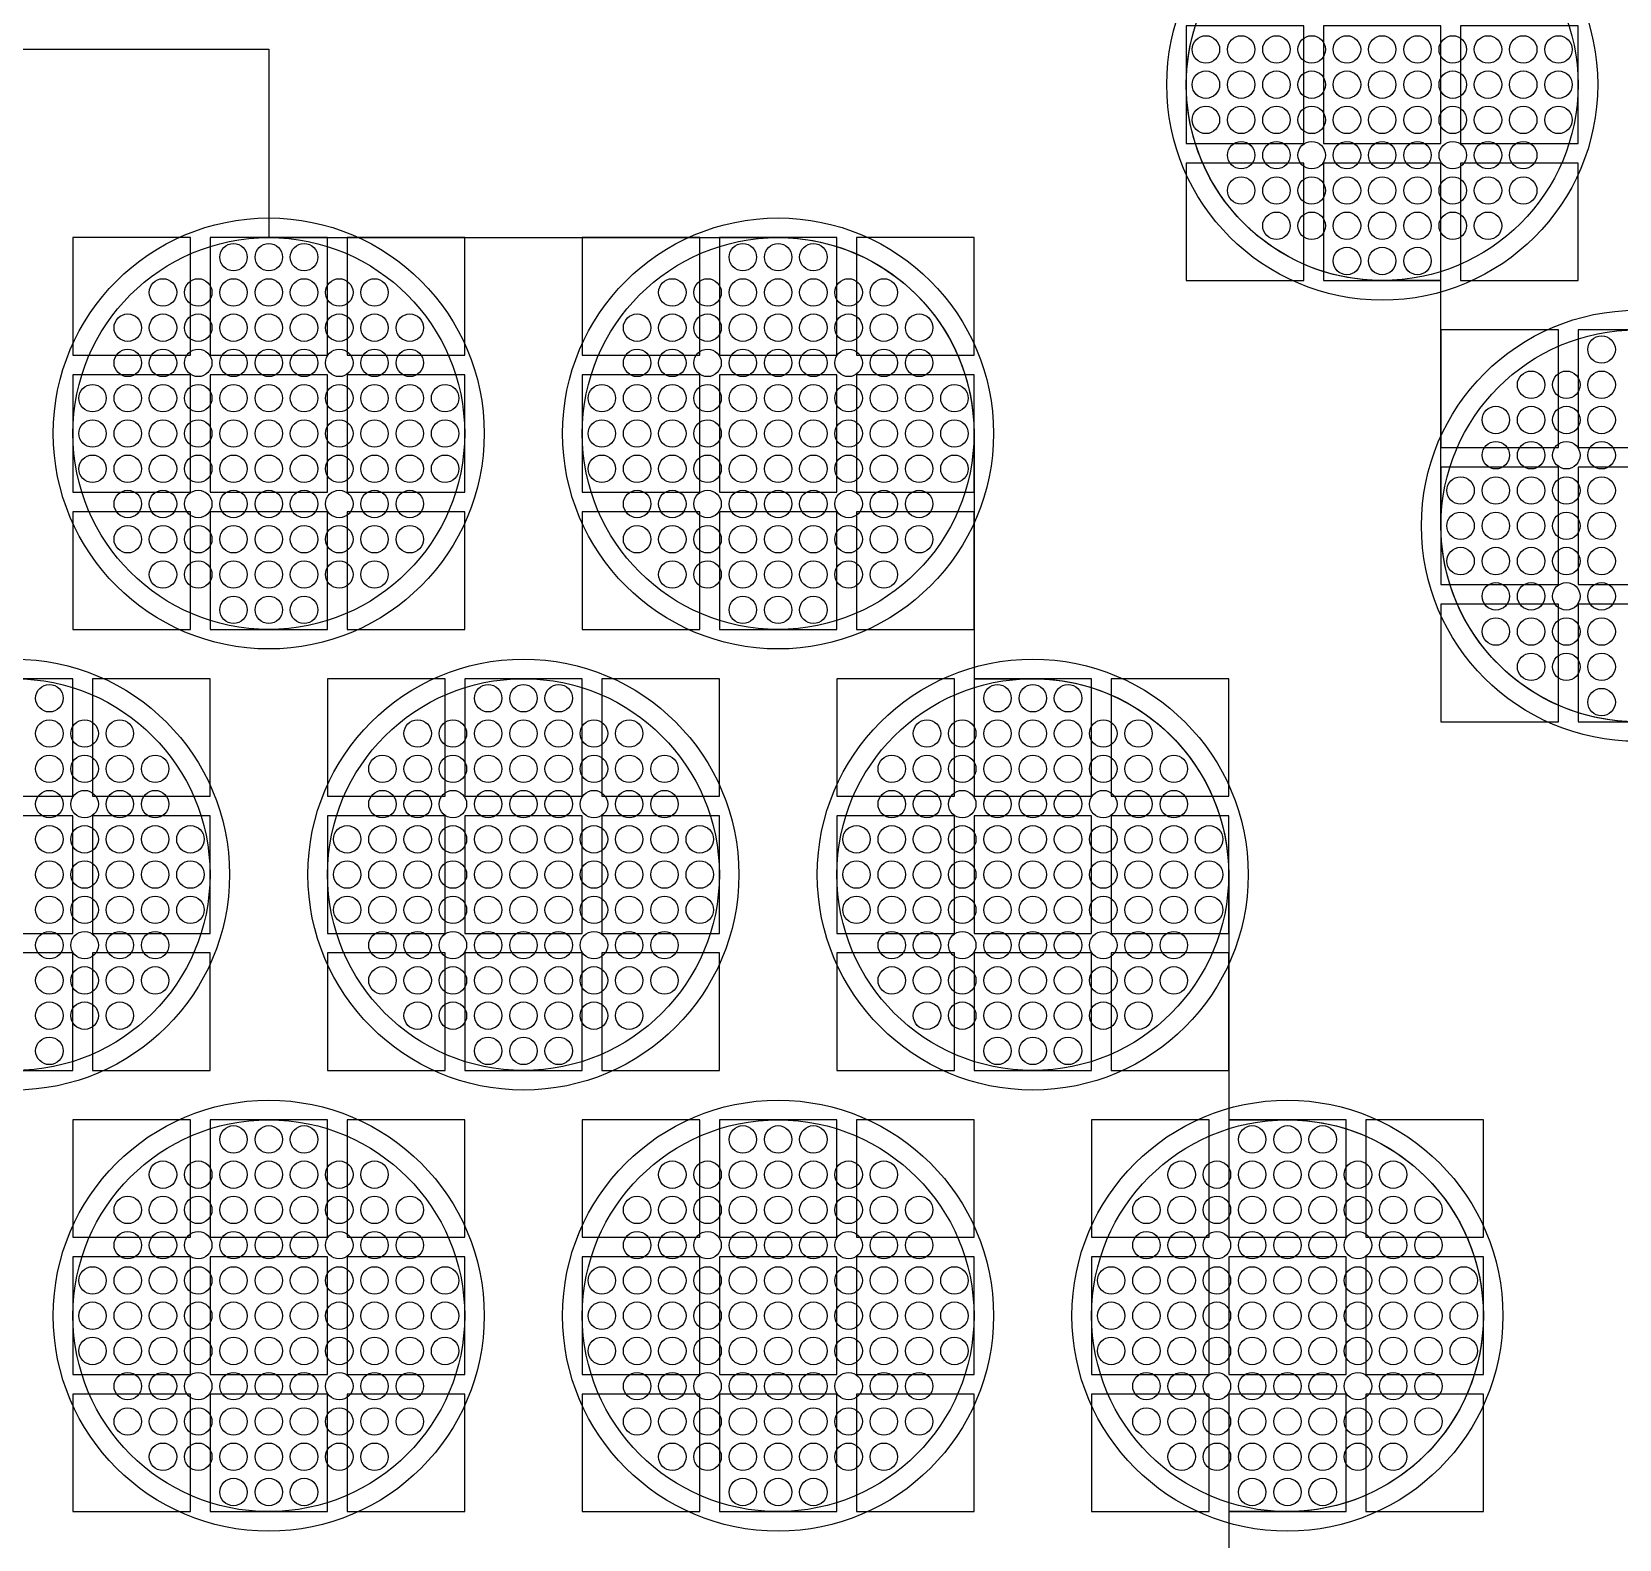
# Model space of a CAD drawing. Extents: x -49 to 54, y -38 to 38.
# Drawn here: x 2.116 to 6.168, y -17.851 to -14.003 of the extents above; entities that cross this region are included whole.
import ezdxf

# ---------------------------------------------------------------- set-up
doc = ezdxf.new("R2010")
doc.units = 0
for name, color, linetype in [('BACK_LAYER', 5, 'CONTINUOUS'), ('COND_LAYER_LOWER_ELECTRODE', 6, 'CONTINUOUS'), ('CONDUCTIVE_LAYER_BACK_LAYER', 2, 'CONTINUOUS'), ('EMITTER', 3, 'CONTINUOUS'), ('LOWER_ELECTRODE', 1, 'CONTINUOUS')]:
    doc.layers.add(name, color=color, linetype=linetype)

msp = doc.modelspace()

# ---------------------------------------------------------------- linework, layer by layer
at = {"layer": 'BACK_LAYER'}
for points in [[(5.0628, -14.2884), (5.3628, -14.2884), (5.3628, -13.9884), (5.0628, -13.9884)], [(5.4128, -14.2884), (5.7128, -14.2884), (5.7128, -13.9884), (5.4128, -13.9884)], [(5.7628, -14.2884), (6.0628, -14.2884), (6.0628, -13.9884), (5.7628, -13.9884)], [(5.0628, -14.6384), (5.3628, -14.6384), (5.3628, -14.3384), (5.0628, -14.3384)], [(5.4128, -14.6384), (5.7128, -14.6384), (5.7128, -14.3384), (5.4128, -14.3384)], [(5.7628, -14.6384), (6.0628, -14.6384), (6.0628, -14.3384), (5.7628, -14.3384)], [(2.2209, -14.8286), (2.5209, -14.8286), (2.5209, -14.5286), (2.2209, -14.5286)], [(2.5709, -14.8286), (2.8709, -14.8286), (2.8709, -14.5286), (2.5709, -14.5286)], [(2.9209, -14.8286), (3.2209, -14.8286), (3.2209, -14.5286), (2.9209, -14.5286)], [(3.5209, -14.8286), (3.8209, -14.8286), (3.8209, -14.5286), (3.5209, -14.5286)], [(3.8709, -14.8286), (4.1709, -14.8286), (4.1709, -14.5286), (3.8709, -14.5286)], [(4.2209, -14.8286), (4.5209, -14.8286), (4.5209, -14.5286), (4.2209, -14.5286)], [(5.7128, -15.0642), (6.0128, -15.0642), (6.0128, -14.7642), (5.7128, -14.7642)], [(6.0628, -15.0642), (6.3628, -15.0642), (6.3628, -14.7642), (6.0628, -14.7642)], [(2.2209, -15.1786), (2.5209, -15.1786), (2.5209, -14.8786), (2.2209, -14.8786)], [(2.5709, -15.1786), (2.8709, -15.1786), (2.8709, -14.8786), (2.5709, -14.8786)], [(2.9209, -15.1786), (3.2209, -15.1786), (3.2209, -14.8786), (2.9209, -14.8786)], [(3.5209, -15.1786), (3.8209, -15.1786), (3.8209, -14.8786), (3.5209, -14.8786)], [(3.8709, -15.1786), (4.1709, -15.1786), (4.1709, -14.8786), (3.8709, -14.8786)], [(4.2209, -15.1786), (4.5209, -15.1786), (4.5209, -14.8786), (4.2209, -14.8786)], [(5.7128, -15.4142), (6.0128, -15.4142), (6.0128, -15.1142), (5.7128, -15.1142)], [(6.0628, -15.4142), (6.3628, -15.4142), (6.3628, -15.1142), (6.0628, -15.1142)], [(2.2209, -15.5286), (2.5209, -15.5286), (2.5209, -15.2286), (2.2209, -15.2286)], [(2.5709, -15.5286), (2.8709, -15.5286), (2.8709, -15.2286), (2.5709, -15.2286)], [(2.9209, -15.5286), (3.2209, -15.5286), (3.2209, -15.2286), (2.9209, -15.2286)], [(3.5209, -15.5286), (3.8209, -15.5286), (3.8209, -15.2286), (3.5209, -15.2286)], [(3.8709, -15.5286), (4.1709, -15.5286), (4.1709, -15.2286), (3.8709, -15.2286)], [(4.2209, -15.5286), (4.5209, -15.5286), (4.5209, -15.2286), (4.2209, -15.2286)], [(5.7128, -15.7642), (6.0128, -15.7642), (6.0128, -15.4642), (5.7128, -15.4642)], [(6.0628, -15.7642), (6.3628, -15.7642), (6.3628, -15.4642), (6.0628, -15.4642)], [(1.9209, -15.9544), (2.2209, -15.9544), (2.2209, -15.6544), (1.9209, -15.6544)], [(2.2709, -15.9544), (2.5709, -15.9544), (2.5709, -15.6544), (2.2709, -15.6544)], [(2.8709, -15.9544), (3.1709, -15.9544), (3.1709, -15.6544), (2.8709, -15.6544)], [(3.2209, -15.9544), (3.5209, -15.9544), (3.5209, -15.6544), (3.2209, -15.6544)], [(3.5709, -15.9544), (3.8709, -15.9544), (3.8709, -15.6544), (3.5709, -15.6544)], [(4.1709, -15.9544), (4.4709, -15.9544), (4.4709, -15.6544), (4.1709, -15.6544)], [(4.5209, -15.9544), (4.8209, -15.9544), (4.8209, -15.6544), (4.5209, -15.6544)], [(4.8709, -15.9544), (5.1709, -15.9544), (5.1709, -15.6544), (4.8709, -15.6544)], [(1.9209, -16.3044), (2.2209, -16.3044), (2.2209, -16.0044), (1.9209, -16.0044)], [(2.2709, -16.3044), (2.5709, -16.3044), (2.5709, -16.0044), (2.2709, -16.0044)], [(2.8709, -16.3044), (3.1709, -16.3044), (3.1709, -16.0044), (2.8709, -16.0044)], [(3.2209, -16.3044), (3.5209, -16.3044), (3.5209, -16.0044), (3.2209, -16.0044)], [(3.5709, -16.3044), (3.8709, -16.3044), (3.8709, -16.0044), (3.5709, -16.0044)], [(4.1709, -16.3044), (4.4709, -16.3044), (4.4709, -16.0044), (4.1709, -16.0044)], [(4.5209, -16.3044), (4.8209, -16.3044), (4.8209, -16.0044), (4.5209, -16.0044)], [(4.8709, -16.3044), (5.1709, -16.3044), (5.1709, -16.0044), (4.8709, -16.0044)], [(1.9209, -16.6544), (2.2209, -16.6544), (2.2209, -16.3544), (1.9209, -16.3544)], [(2.2709, -16.6544), (2.5709, -16.6544), (2.5709, -16.3544), (2.2709, -16.3544)], [(2.8709, -16.6544), (3.1709, -16.6544), (3.1709, -16.3544), (2.8709, -16.3544)], [(3.2209, -16.6544), (3.5209, -16.6544), (3.5209, -16.3544), (3.2209, -16.3544)], [(3.5709, -16.6544), (3.8709, -16.6544), (3.8709, -16.3544), (3.5709, -16.3544)], [(4.1709, -16.6544), (4.4709, -16.6544), (4.4709, -16.3544), (4.1709, -16.3544)], [(4.5209, -16.6544), (4.8209, -16.6544), (4.8209, -16.3544), (4.5209, -16.3544)], [(4.8709, -16.6544), (5.1709, -16.6544), (5.1709, -16.3544), (4.8709, -16.3544)], [(2.2209, -17.0802), (2.5209, -17.0802), (2.5209, -16.7802), (2.2209, -16.7802)], [(2.5709, -17.0802), (2.8709, -17.0802), (2.8709, -16.7802), (2.5709, -16.7802)], [(2.9209, -17.0802), (3.2209, -17.0802), (3.2209, -16.7802), (2.9209, -16.7802)], [(3.5209, -17.0802), (3.8209, -17.0802), (3.8209, -16.7802), (3.5209, -16.7802)], [(3.8709, -17.0802), (4.1709, -17.0802), (4.1709, -16.7802), (3.8709, -16.7802)], [(4.2209, -17.0802), (4.5209, -17.0802), (4.5209, -16.7802), (4.2209, -16.7802)], [(4.8209, -17.0802), (5.1209, -17.0802), (5.1209, -16.7802), (4.8209, -16.7802)], [(5.1709, -17.0802), (5.4709, -17.0802), (5.4709, -16.7802), (5.1709, -16.7802)], [(5.5209, -17.0802), (5.8209, -17.0802), (5.8209, -16.7802), (5.5209, -16.7802)], [(2.2209, -17.4302), (2.5209, -17.4302), (2.5209, -17.1302), (2.2209, -17.1302)], [(2.5709, -17.4302), (2.8709, -17.4302), (2.8709, -17.1302), (2.5709, -17.1302)], [(2.9209, -17.4302), (3.2209, -17.4302), (3.2209, -17.1302), (2.9209, -17.1302)], [(3.5209, -17.4302), (3.8209, -17.4302), (3.8209, -17.1302), (3.5209, -17.1302)], [(3.8709, -17.4302), (4.1709, -17.4302), (4.1709, -17.1302), (3.8709, -17.1302)], [(4.2209, -17.4302), (4.5209, -17.4302), (4.5209, -17.1302), (4.2209, -17.1302)], [(4.8209, -17.4302), (5.1209, -17.4302), (5.1209, -17.1302), (4.8209, -17.1302)], [(5.1709, -17.4302), (5.4709, -17.4302), (5.4709, -17.1302), (5.1709, -17.1302)], [(5.5209, -17.4302), (5.8209, -17.4302), (5.8209, -17.1302), (5.5209, -17.1302)], [(2.2209, -17.7802), (2.5209, -17.7802), (2.5209, -17.4802), (2.2209, -17.4802)], [(2.5709, -17.7802), (2.8709, -17.7802), (2.8709, -17.4802), (2.5709, -17.4802)], [(2.9209, -17.7802), (3.2209, -17.7802), (3.2209, -17.4802), (2.9209, -17.4802)], [(3.5209, -17.7802), (3.8209, -17.7802), (3.8209, -17.4802), (3.5209, -17.4802)], [(3.8709, -17.7802), (4.1709, -17.7802), (4.1709, -17.4802), (3.8709, -17.4802)], [(4.2209, -17.7802), (4.5209, -17.7802), (4.5209, -17.4802), (4.2209, -17.4802)], [(4.8209, -17.7802), (5.1209, -17.7802), (5.1209, -17.4802), (4.8209, -17.4802)], [(5.1709, -17.7802), (5.4709, -17.7802), (5.4709, -17.4802), (5.1709, -17.4802)], [(5.5209, -17.7802), (5.8209, -17.7802), (5.8209, -17.4802), (5.5209, -17.4802)]]:
    msp.add_lwpolyline(points, close=True, dxfattribs=at)
at = {"layer": 'COND_LAYER_LOWER_ELECTRODE'}
for centre in [(5.5628, -14.1384), (2.7209, -15.0286), (4.0209, -15.0286), (6.2128, -15.2642), (2.0709, -16.1544), (3.3709, -16.1544), (4.6709, -16.1544), (2.7209, -17.2802), (4.0209, -17.2802), (5.3209, -17.2802)]:
    msp.add_circle(centre, 0.55, dxfattribs=at)
at = {"layer": 'CONDUCTIVE_LAYER_BACK_LAYER'}
for points in [[(6.183, -15.7633), (6.1632, -15.7617), (6.1434, -15.7594), (6.1238, -15.7562), (6.1043, -15.7523), (6.085, -15.7476), (6.0659, -15.7421), (6.047, -15.7359), (6.0284, -15.7289), (6.01, -15.7212), (5.992, -15.7128), (5.9744, -15.7037), (5.9571, -15.6939), (5.9402, -15.6834), (5.9237, -15.6722), (5.9078, -15.6604), (5.8922, -15.6479), (5.8772, -15.6349), (5.8628, -15.6212), (5.8488, -15.607), (5.8355, -15.5923), (5.8228, -15.577), (5.8106, -15.5613), (5.7991, -15.5451), (5.7883, -15.5284), (5.7781, -15.5113), (5.7686, -15.4938), (5.7599, -15.476), (5.7518, -15.4578), (5.7445, -15.4394), (5.7379, -15.4206), (5.732, -15.4016), (5.727, -15.3824), (5.7226, -15.363), (5.7191, -15.3434), (5.7163, -15.3237), (5.7144, -15.3039), (5.7132, -15.2841), (5.7128, -15.2642), (5.7128, -14.6383), (5.5528, -14.6383), (5.533, -14.6375), (5.5132, -14.6359), (5.4934, -14.6335), (5.4738, -14.6304), (5.4543, -14.6265), (5.435, -14.6218), (5.4159, -14.6163), (5.397, -14.6101), (5.3784, -14.6031), (5.36, -14.5954), (5.342, -14.587), (5.3244, -14.5779), (5.3071, -14.568), (5.2902, -14.5575), (5.2737, -14.5463), (5.2578, -14.5345), (5.2422, -14.5221), (5.2272, -14.509), (5.2128, -14.4954), (5.1988, -14.4812), (5.1855, -14.4665), (5.1728, -14.4512), (5.1606, -14.4355), (5.1491, -14.4192), (5.1383, -14.4026), (5.1281, -14.3855), (5.1186, -14.368), (5.1099, -14.3502), (5.1018, -14.332), (5.0945, -14.3135), (5.0879, -14.2948), (5.082, -14.2758), (5.077, -14.2565), (5.0726, -14.2371), (5.0691, -14.2176), (5.0663, -14.1979), (5.0644, -14.1781), (5.0632, -14.1582), (5.0628, -14.1384), (5.0632, -14.1185), (5.0644, -14.0986), (5.0663, -14.0789), (5.0691, -14.0592), (5.0726, -14.0396), (5.077, -14.0202), (5.082, -14.001)], [(0.964, -14.0482), (2.7209, -14.0482), (2.7209, -14.5287), (4.0309, -14.5287), (4.0507, -14.5294), (4.0706, -14.531), (4.0903, -14.5334), (4.1099, -14.5365), (4.1294, -14.5405), (4.1487, -14.5452), (4.1679, -14.5506), (4.1867, -14.5568), (4.2054, -14.5638), (4.2237, -14.5715), (4.2417, -14.5799), (4.2594, -14.5891), (4.2766, -14.5989), (4.2935, -14.6094), (4.31, -14.6206), (4.326, -14.6324), (4.3415, -14.6448), (4.3565, -14.6579), (4.371, -14.6715), (4.3849, -14.6857), (4.3982, -14.7004), (4.411, -14.7157), (4.4231, -14.7315), (4.4346, -14.7477), (4.4454, -14.7643), (4.4556, -14.7814), (4.4651, -14.7989), (4.4738, -14.8167), (4.4819, -14.8349), (4.4892, -14.8534), (4.4958, -14.8722), (4.5017, -14.8912), (4.5068, -14.9104), (4.5111, -14.9298), (4.5146, -14.9494), (4.5174, -14.969), (4.5193, -14.9888), (4.5205, -15.0087), (4.5209, -15.0286), (4.5209, -15.6545), (4.6809, -15.6545), (4.7007, -15.6553), (4.7206, -15.6569), (4.7403, -15.6592), (4.7599, -15.6624), (4.7794, -15.6663), (4.7987, -15.671), (4.8179, -15.6765), (4.8367, -15.6827), (4.8554, -15.6896), (4.8737, -15.6973), (4.8917, -15.7058), (4.9094, -15.7149), (4.9266, -15.7247), (4.9435, -15.7352), (4.96, -15.7464), (4.976, -15.7582), (4.9915, -15.7707), (5.0065, -15.7837), (5.021, -15.7973), (5.0349, -15.8115), (5.0482, -15.8263), (5.061, -15.8415), (5.0731, -15.8573), (5.0846, -15.8735), (5.0954, -15.8902), (5.1056, -15.9073), (5.1151, -15.9247), (5.1238, -15.9426), (5.1319, -15.9608), (5.1392, -15.9792), (5.1458, -15.998), (5.1517, -16.017), (5.1568, -16.0362), (5.1611, -16.0556), (5.1646, -16.0752), (5.1674, -16.0949), (5.1693, -16.1147), (5.1705, -16.1345), (5.1709, -16.1544), (5.1709, -16.7803), (5.3309, -16.7803), (5.3507, -16.7811), (5.3706, -16.7827), (5.3903, -16.7851), (5.4099, -16.7882), (5.4294, -16.7921), (5.4487, -16.7968), (5.4679, -16.8023), (5.4867, -16.8085), (5.5054, -16.8155), (5.5237, -16.8232), (5.5417, -16.8316), (5.5594, -16.8407), (5.5766, -16.8506), (5.5935, -16.8611), (5.61, -16.8722), (5.626, -16.884), (5.6415, -16.8965), (5.6565, -16.9095), (5.671, -16.9232), (5.6849, -16.9374), (5.6982, -16.9521), (5.711, -16.9674), (5.7231, -16.9831), (5.7346, -16.9993), (5.7454, -17.016), (5.7556, -17.0331), (5.7651, -17.0506), (5.7738, -17.0684), (5.7819, -17.0866), (5.7892, -17.1051), (5.7958, -17.1238), (5.8017, -17.1428), (5.8068, -17.162), (5.8111, -17.1815), (5.8146, -17.201), (5.8174, -17.2207), (5.8193, -17.2405), (5.8205, -17.2603), (5.8209, -17.2802), (5.8205, -17.3001), (5.8193, -17.3199), (5.8174, -17.3397), (5.8146, -17.3594), (5.8111, -17.379), (5.8068, -17.3984), (5.8017, -17.4176), (5.7958, -17.4366), (5.7892, -17.4554), (5.7819, -17.4739), (5.7738, -17.492), (5.7651, -17.5099), (5.7556, -17.5273), (5.7454, -17.5444), (5.7346, -17.5611), (5.7231, -17.5773), (5.711, -17.5931), (5.6982, -17.6083), (5.6849, -17.6231), (5.671, -17.6373), (5.6565, -17.6509), (5.6415, -17.664), (5.626, -17.6764), (5.61, -17.6882), (5.5935, -17.6994), (5.5766, -17.7099), (5.5594, -17.7197), (5.5417, -17.7288), (5.5237, -17.7373), (5.5054, -17.745), (5.4867, -17.7519), (5.4679, -17.7581), (5.4487, -17.7636), (5.4294, -17.7683), (5.4099, -17.7722), (5.3903, -17.7754), (5.3706, -17.7778), (5.3507, -17.7793), (5.3309, -17.7801), (5.1709, -17.7801), (5.1709, -18.4061)]]:
    msp.add_lwpolyline(points, dxfattribs=at)
at = {"layer": 'EMITTER'}
for centre in [(5.5628, -14.1384), (2.7209, -15.0286), (4.0209, -15.0286), (6.2128, -15.2642), (2.0709, -16.1544), (3.3709, -16.1544), (4.6709, -16.1544), (2.7209, -17.2802), (4.0209, -17.2802), (5.3209, -17.2802)]:
    msp.add_circle(centre, 0.5, dxfattribs=at)
at = {"layer": 'LOWER_ELECTRODE'}
for centre in [(5.1128, -14.0484), (5.2028, -14.0484), (5.2928, -14.0484), (5.3828, -14.0484), (5.4728, -14.0484), (5.5628, -14.0484), (5.6528, -14.0484), (5.7428, -14.0484), (5.8328, -14.0484), (5.9228, -14.0484), (6.0128, -14.0484), (5.1128, -14.1384), (5.2028, -14.1384), (5.2928, -14.1384), (5.3828, -14.1384), (5.4728, -14.1384), (5.5628, -14.1384), (5.6528, -14.1384), (5.7428, -14.1384), (5.8328, -14.1384), (5.9228, -14.1384), (6.0128, -14.1384), (5.1128, -14.2284), (5.2028, -14.2284), (5.2928, -14.2284), (5.3828, -14.2284), (5.4728, -14.2284), (5.5628, -14.2284), (5.6528, -14.2284), (5.7428, -14.2284), (5.8328, -14.2284), (5.9228, -14.2284), (6.0128, -14.2284), (5.2028, -14.3184), (5.2928, -14.3184), (5.3828, -14.3184), (5.4728, -14.3184), (5.5628, -14.3184), (5.6528, -14.3184), (5.7428, -14.3184), (5.8328, -14.3184), (5.9228, -14.3184), (5.2028, -14.4084), (5.2928, -14.4084), (5.3828, -14.4084), (5.4728, -14.4084), (5.5628, -14.4084), (5.6528, -14.4084), (5.7428, -14.4084), (5.8328, -14.4084), (5.9228, -14.4084), (5.2928, -14.4984), (5.3828, -14.4984), (5.4728, -14.4984), (5.5628, -14.4984), (5.6528, -14.4984), (5.7428, -14.4984), (5.8328, -14.4984), (2.6309, -14.5786), (2.7209, -14.5786), (2.8109, -14.5786), (3.9309, -14.5786), (4.0209, -14.5786), (4.1109, -14.5786), (5.4728, -14.5884), (5.5628, -14.5884), (5.6528, -14.5884), (2.4509, -14.6686), (2.5409, -14.6686), (2.6309, -14.6686), (2.7209, -14.6686), (2.8109, -14.6686), (2.9009, -14.6686), (2.9909, -14.6686), (3.7509, -14.6686), (3.8409, -14.6686), (3.9309, -14.6686), (4.0209, -14.6686), (4.1109, -14.6686), (4.2009, -14.6686), (4.2909, -14.6686), (2.3609, -14.7586), (2.4509, -14.7586), (2.5409, -14.7586), (2.6309, -14.7586), (2.7209, -14.7586), (2.8109, -14.7586), (2.9009, -14.7586), (2.9909, -14.7586), (3.0809, -14.7586), (3.6609, -14.7586), (3.7509, -14.7586), (3.8409, -14.7586), (3.9309, -14.7586), (4.0209, -14.7586), (4.1109, -14.7586), (4.2009, -14.7586), (4.2909, -14.7586), (4.3809, -14.7586), (6.1228, -14.8142), (2.3609, -14.8486), (2.4509, -14.8486), (2.5409, -14.8486), (2.6309, -14.8486), (2.7209, -14.8486), (2.8109, -14.8486), (2.9009, -14.8486), (2.9909, -14.8486), (3.0809, -14.8486), (3.6609, -14.8486), (3.7509, -14.8486), (3.8409, -14.8486), (3.9309, -14.8486), (4.0209, -14.8486), (4.1109, -14.8486), (4.2009, -14.8486), (4.2909, -14.8486), (4.3809, -14.8486), (5.9428, -14.9042), (6.0328, -14.9042), (6.1228, -14.9042), (2.2709, -14.9386), (2.3609, -14.9386), (2.4509, -14.9386), (2.5409, -14.9386), (2.6309, -14.9386), (2.7209, -14.9386), (2.8109, -14.9386), (2.9009, -14.9386), (2.9909, -14.9386), (3.0809, -14.9386), (3.1709, -14.9386), (3.5709, -14.9386), (3.6609, -14.9386), (3.7509, -14.9386), (3.8409, -14.9386), (3.9309, -14.9386), (4.0209, -14.9386), (4.1109, -14.9386), (4.2009, -14.9386), (4.2909, -14.9386), (4.3809, -14.9386), (4.4709, -14.9386), (5.8528, -14.9942), (5.9428, -14.9942), (6.0328, -14.9942), (6.1228, -14.9942), (2.2709, -15.0286), (2.3609, -15.0286), (2.4509, -15.0286), (2.5409, -15.0286), (2.6309, -15.0286), (2.7209, -15.0286), (2.8109, -15.0286), (2.9009, -15.0286), (2.9909, -15.0286), (3.0809, -15.0286), (3.1709, -15.0286), (3.5709, -15.0286), (3.6609, -15.0286), (3.7509, -15.0286), (3.8409, -15.0286), (3.9309, -15.0286), (4.0209, -15.0286), (4.1109, -15.0286), (4.2009, -15.0286), (4.2909, -15.0286), (4.3809, -15.0286), (4.4709, -15.0286), (5.8528, -15.0842), (5.9428, -15.0842), (6.0328, -15.0842), (6.1228, -15.0842), (2.2709, -15.1186), (2.3609, -15.1186), (2.4509, -15.1186), (2.5409, -15.1186), (2.6309, -15.1186), (2.7209, -15.1186), (2.8109, -15.1186), (2.9009, -15.1186), (2.9909, -15.1186), (3.0809, -15.1186), (3.1709, -15.1186), (3.5709, -15.1186), (3.6609, -15.1186), (3.7509, -15.1186), (3.8409, -15.1186), (3.9309, -15.1186), (4.0209, -15.1186), (4.1109, -15.1186), (4.2009, -15.1186), (4.2909, -15.1186), (4.3809, -15.1186), (4.4709, -15.1186), (5.7628, -15.1742), (5.8528, -15.1742), (5.9428, -15.1742), (6.0328, -15.1742), (6.1228, -15.1742), (2.3609, -15.2086), (2.4509, -15.2086), (2.5409, -15.2086), (2.6309, -15.2086), (2.7209, -15.2086), (2.8109, -15.2086), (2.9009, -15.2086), (2.9909, -15.2086), (3.0809, -15.2086), (3.6609, -15.2086), (3.7509, -15.2086), (3.8409, -15.2086), (3.9309, -15.2086), (4.0209, -15.2086), (4.1109, -15.2086), (4.2009, -15.2086), (4.2909, -15.2086), (4.3809, -15.2086), (5.7628, -15.2642), (5.8528, -15.2642), (5.9428, -15.2642), (6.0328, -15.2642), (6.1228, -15.2642), (2.3609, -15.2986), (2.4509, -15.2986), (2.5409, -15.2986), (2.6309, -15.2986), (2.7209, -15.2986), (2.8109, -15.2986), (2.9009, -15.2986), (2.9909, -15.2986), (3.0809, -15.2986), (3.6609, -15.2986), (3.7509, -15.2986), (3.8409, -15.2986), (3.9309, -15.2986), (4.0209, -15.2986), (4.1109, -15.2986), (4.2009, -15.2986), (4.2909, -15.2986), (4.3809, -15.2986), (2.4509, -15.3886), (2.5409, -15.3886), (2.6309, -15.3886), (2.7209, -15.3886), (2.8109, -15.3886), (2.9009, -15.3886), (2.9909, -15.3886), (3.7509, -15.3886), (3.8409, -15.3886), (3.9309, -15.3886), (4.0209, -15.3886), (4.1109, -15.3886), (4.2009, -15.3886), (4.2909, -15.3886), (5.7628, -15.3542), (5.8528, -15.3542), (5.9428, -15.3542), (6.0328, -15.3542), (6.1228, -15.3542), (5.8528, -15.4442), (5.9428, -15.4442), (6.0328, -15.4442), (6.1228, -15.4442), (2.6309, -15.4786), (2.7209, -15.4786), (2.8109, -15.4786), (3.9309, -15.4786), (4.0209, -15.4786), (4.1109, -15.4786), (5.8528, -15.5342), (5.9428, -15.5342), (6.0328, -15.5342), (6.1228, -15.5342), (5.9428, -15.6242), (6.0328, -15.6242), (6.1228, -15.6242), (2.1609, -15.7044), (3.2809, -15.7044), (3.3709, -15.7044), (3.4609, -15.7044), (4.5809, -15.7044), (4.6709, -15.7044), (4.7609, -15.7044), (6.1228, -15.7142), (2.1609, -15.7944), (2.2509, -15.7944), (2.3409, -15.7944), (3.1009, -15.7944), (3.1909, -15.7944), (3.2809, -15.7944), (3.3709, -15.7944), (3.4609, -15.7944), (3.5509, -15.7944), (3.6409, -15.7944), (4.4009, -15.7944), (4.4909, -15.7944), (4.5809, -15.7944), (4.6709, -15.7944), (4.7609, -15.7944), (4.8509, -15.7944), (4.9409, -15.7944), (2.1609, -15.8844), (2.2509, -15.8844), (2.3409, -15.8844), (2.4309, -15.8844), (3.0109, -15.8844), (3.1009, -15.8844), (3.1909, -15.8844), (3.2809, -15.8844), (3.3709, -15.8844), (3.4609, -15.8844), (3.5509, -15.8844), (3.6409, -15.8844), (3.7309, -15.8844), (4.3109, -15.8844), (4.4009, -15.8844), (4.4909, -15.8844), (4.5809, -15.8844), (4.6709, -15.8844), (4.7609, -15.8844), (4.8509, -15.8844), (4.9409, -15.8844), (5.0309, -15.8844), (2.1609, -15.9744), (2.2509, -15.9744), (2.3409, -15.9744), (2.4309, -15.9744), (3.0109, -15.9744), (3.1009, -15.9744), (3.1909, -15.9744), (3.2809, -15.9744), (3.3709, -15.9744), (3.4609, -15.9744), (3.5509, -15.9744), (3.6409, -15.9744), (3.7309, -15.9744), (4.3109, -15.9744), (4.4009, -15.9744), (4.4909, -15.9744), (4.5809, -15.9744), (4.6709, -15.9744), (4.7609, -15.9744), (4.8509, -15.9744), (4.9409, -15.9744), (5.0309, -15.9744), (2.1609, -16.0644), (2.2509, -16.0644), (2.3409, -16.0644), (2.4309, -16.0644), (2.5209, -16.0644), (2.9209, -16.0644), (3.0109, -16.0644), (3.1009, -16.0644), (3.1909, -16.0644), (3.2809, -16.0644), (3.3709, -16.0644), (3.4609, -16.0644), (3.5509, -16.0644), (3.6409, -16.0644), (3.7309, -16.0644), (3.8209, -16.0644), (4.2209, -16.0644), (4.3109, -16.0644), (4.4009, -16.0644), (4.4909, -16.0644), (4.5809, -16.0644), (4.6709, -16.0644), (4.7609, -16.0644), (4.8509, -16.0644), (4.9409, -16.0644), (5.0309, -16.0644), (5.1209, -16.0644), (2.1609, -16.1544), (2.2509, -16.1544), (2.3409, -16.1544), (2.4309, -16.1544), (2.5209, -16.1544), (2.9209, -16.1544), (3.0109, -16.1544), (3.1009, -16.1544), (3.1909, -16.1544), (3.2809, -16.1544), (3.3709, -16.1544), (3.4609, -16.1544), (3.5509, -16.1544), (3.6409, -16.1544), (3.7309, -16.1544), (3.8209, -16.1544), (4.2209, -16.1544), (4.3109, -16.1544), (4.4009, -16.1544), (4.4909, -16.1544), (4.5809, -16.1544), (4.6709, -16.1544), (4.7609, -16.1544), (4.8509, -16.1544), (4.9409, -16.1544), (5.0309, -16.1544), (5.1209, -16.1544), (2.1609, -16.2444), (2.2509, -16.2444), (2.3409, -16.2444), (2.4309, -16.2444), (2.5209, -16.2444), (2.9209, -16.2444), (3.0109, -16.2444), (3.1009, -16.2444), (3.1909, -16.2444), (3.2809, -16.2444), (3.3709, -16.2444), (3.4609, -16.2444), (3.5509, -16.2444), (3.6409, -16.2444), (3.7309, -16.2444), (3.8209, -16.2444), (4.2209, -16.2444), (4.3109, -16.2444), (4.4009, -16.2444), (4.4909, -16.2444), (4.5809, -16.2444), (4.6709, -16.2444), (4.7609, -16.2444), (4.8509, -16.2444), (4.9409, -16.2444), (5.0309, -16.2444), (5.1209, -16.2444), (2.1609, -16.3344), (2.2509, -16.3344), (2.3409, -16.3344), (2.4309, -16.3344), (3.0109, -16.3344), (3.1009, -16.3344), (3.1909, -16.3344), (3.2809, -16.3344), (3.3709, -16.3344), (3.4609, -16.3344), (3.5509, -16.3344), (3.6409, -16.3344), (3.7309, -16.3344), (4.3109, -16.3344), (4.4009, -16.3344), (4.4909, -16.3344), (4.5809, -16.3344), (4.6709, -16.3344), (4.7609, -16.3344), (4.8509, -16.3344), (4.9409, -16.3344), (5.0309, -16.3344), (2.1609, -16.4244), (2.2509, -16.4244), (2.3409, -16.4244), (2.4309, -16.4244), (3.0109, -16.4244), (3.1009, -16.4244), (3.1909, -16.4244), (3.2809, -16.4244), (3.3709, -16.4244), (3.4609, -16.4244), (3.5509, -16.4244), (3.6409, -16.4244), (3.7309, -16.4244), (4.3109, -16.4244), (4.4009, -16.4244), (4.4909, -16.4244), (4.5809, -16.4244), (4.6709, -16.4244), (4.7609, -16.4244), (4.8509, -16.4244), (4.9409, -16.4244), (5.0309, -16.4244), (2.1609, -16.5144), (2.2509, -16.5144), (2.3409, -16.5144), (3.1009, -16.5144), (3.1909, -16.5144), (3.2809, -16.5144), (3.3709, -16.5144), (3.4609, -16.5144), (3.5509, -16.5144), (3.6409, -16.5144), (4.4009, -16.5144), (4.4909, -16.5144), (4.5809, -16.5144), (4.6709, -16.5144), (4.7609, -16.5144), (4.8509, -16.5144), (4.9409, -16.5144), (2.1609, -16.6044), (3.2809, -16.6044), (3.3709, -16.6044), (3.4609, -16.6044), (4.5809, -16.6044), (4.6709, -16.6044), (4.7609, -16.6044), (2.6309, -16.8302), (2.7209, -16.8302), (2.8109, -16.8302), (3.9309, -16.8302), (4.0209, -16.8302), (4.1109, -16.8302), (5.2309, -16.8302), (5.3209, -16.8302), (5.4109, -16.8302), (2.4509, -16.9202), (2.5409, -16.9202), (2.6309, -16.9202), (2.7209, -16.9202), (2.8109, -16.9202), (2.9009, -16.9202), (2.9909, -16.9202), (3.7509, -16.9202), (3.8409, -16.9202), (3.9309, -16.9202), (4.0209, -16.9202), (4.1109, -16.9202), (4.2009, -16.9202), (4.2909, -16.9202), (5.0509, -16.9202), (5.1409, -16.9202), (5.2309, -16.9202), (5.3209, -16.9202), (5.4109, -16.9202), (5.5009, -16.9202), (5.5909, -16.9202), (2.3609, -17.0102), (2.4509, -17.0102), (2.5409, -17.0102), (2.6309, -17.0102), (2.7209, -17.0102), (2.8109, -17.0102), (2.9009, -17.0102), (2.9909, -17.0102), (3.0809, -17.0102), (3.6609, -17.0102), (3.7509, -17.0102), (3.8409, -17.0102), (3.9309, -17.0102), (4.0209, -17.0102), (4.1109, -17.0102), (4.2009, -17.0102), (4.2909, -17.0102), (4.3809, -17.0102), (4.9609, -17.0102), (5.0509, -17.0102), (5.1409, -17.0102), (5.2309, -17.0102), (5.3209, -17.0102), (5.4109, -17.0102), (5.5009, -17.0102), (5.5909, -17.0102), (5.6809, -17.0102), (2.3609, -17.1002), (2.4509, -17.1002), (2.5409, -17.1002), (2.6309, -17.1002), (2.7209, -17.1002), (2.8109, -17.1002), (2.9009, -17.1002), (2.9909, -17.1002), (3.0809, -17.1002), (3.6609, -17.1002), (3.7509, -17.1002), (3.8409, -17.1002), (3.9309, -17.1002), (4.0209, -17.1002), (4.1109, -17.1002), (4.2009, -17.1002), (4.2909, -17.1002), (4.3809, -17.1002), (4.9609, -17.1002), (5.0509, -17.1002), (5.1409, -17.1002), (5.2309, -17.1002), (5.3209, -17.1002), (5.4109, -17.1002), (5.5009, -17.1002), (5.5909, -17.1002), (5.6809, -17.1002), (2.2709, -17.1902), (2.3609, -17.1902), (2.4509, -17.1902), (2.5409, -17.1902), (2.6309, -17.1902), (2.7209, -17.1902), (2.8109, -17.1902), (2.9009, -17.1902), (2.9909, -17.1902), (3.0809, -17.1902), (3.1709, -17.1902), (3.5709, -17.1902), (3.6609, -17.1902), (3.7509, -17.1902), (3.8409, -17.1902), (3.9309, -17.1902), (4.0209, -17.1902), (4.1109, -17.1902), (4.2009, -17.1902), (4.2909, -17.1902), (4.3809, -17.1902), (4.4709, -17.1902), (4.8709, -17.1902), (4.9609, -17.1902), (5.0509, -17.1902), (5.1409, -17.1902), (5.2309, -17.1902), (5.3209, -17.1902), (5.4109, -17.1902), (5.5009, -17.1902), (5.5909, -17.1902), (5.6809, -17.1902), (5.7709, -17.1902), (2.2709, -17.2802), (2.3609, -17.2802), (2.4509, -17.2802), (2.5409, -17.2802), (2.6309, -17.2802), (2.7209, -17.2802), (2.8109, -17.2802), (2.9009, -17.2802), (2.9909, -17.2802), (3.0809, -17.2802), (3.1709, -17.2802), (3.5709, -17.2802), (3.6609, -17.2802), (3.7509, -17.2802), (3.8409, -17.2802), (3.9309, -17.2802), (4.0209, -17.2802), (4.1109, -17.2802), (4.2009, -17.2802), (4.2909, -17.2802), (4.3809, -17.2802), (4.4709, -17.2802), (4.8709, -17.2802), (4.9609, -17.2802), (5.0509, -17.2802), (5.1409, -17.2802), (5.2309, -17.2802), (5.3209, -17.2802), (5.4109, -17.2802), (5.5009, -17.2802), (5.5909, -17.2802), (5.6809, -17.2802), (5.7709, -17.2802), (2.2709, -17.3702), (2.3609, -17.3702), (2.4509, -17.3702), (2.5409, -17.3702), (2.6309, -17.3702), (2.7209, -17.3702), (2.8109, -17.3702), (2.9009, -17.3702), (2.9909, -17.3702), (3.0809, -17.3702), (3.1709, -17.3702), (3.5709, -17.3702), (3.6609, -17.3702), (3.7509, -17.3702), (3.8409, -17.3702), (3.9309, -17.3702), (4.0209, -17.3702), (4.1109, -17.3702), (4.2009, -17.3702), (4.2909, -17.3702), (4.3809, -17.3702), (4.4709, -17.3702), (4.8709, -17.3702), (4.9609, -17.3702), (5.0509, -17.3702), (5.1409, -17.3702), (5.2309, -17.3702), (5.3209, -17.3702), (5.4109, -17.3702), (5.5009, -17.3702), (5.5909, -17.3702), (5.6809, -17.3702), (5.7709, -17.3702), (2.3609, -17.4602), (2.4509, -17.4602), (2.5409, -17.4602), (2.6309, -17.4602), (2.7209, -17.4602), (2.8109, -17.4602), (2.9009, -17.4602), (2.9909, -17.4602), (3.0809, -17.4602), (3.6609, -17.4602), (3.7509, -17.4602), (3.8409, -17.4602), (3.9309, -17.4602), (4.0209, -17.4602), (4.1109, -17.4602), (4.2009, -17.4602), (4.2909, -17.4602), (4.3809, -17.4602), (4.9609, -17.4602), (5.0509, -17.4602), (5.1409, -17.4602), (5.2309, -17.4602), (5.3209, -17.4602), (5.4109, -17.4602), (5.5009, -17.4602), (5.5909, -17.4602), (5.6809, -17.4602), (2.3609, -17.5502), (2.4509, -17.5502), (2.5409, -17.5502), (2.6309, -17.5502), (2.7209, -17.5502), (2.8109, -17.5502), (2.9009, -17.5502), (2.9909, -17.5502), (3.0809, -17.5502), (3.6609, -17.5502), (3.7509, -17.5502), (3.8409, -17.5502), (3.9309, -17.5502), (4.0209, -17.5502), (4.1109, -17.5502), (4.2009, -17.5502), (4.2909, -17.5502), (4.3809, -17.5502), (4.9609, -17.5502), (5.0509, -17.5502), (5.1409, -17.5502), (5.2309, -17.5502), (5.3209, -17.5502), (5.4109, -17.5502), (5.5009, -17.5502), (5.5909, -17.5502), (5.6809, -17.5502), (2.4509, -17.6402), (2.5409, -17.6402), (2.6309, -17.6402), (2.7209, -17.6402), (2.8109, -17.6402), (2.9009, -17.6402), (2.9909, -17.6402), (3.7509, -17.6402), (3.8409, -17.6402), (3.9309, -17.6402), (4.0209, -17.6402), (4.1109, -17.6402), (4.2009, -17.6402), (4.2909, -17.6402), (5.0509, -17.6402), (5.1409, -17.6402), (5.2309, -17.6402), (5.3209, -17.6402), (5.4109, -17.6402), (5.5009, -17.6402), (5.5909, -17.6402), (2.6309, -17.7302), (2.7209, -17.7302), (2.8109, -17.7302), (3.9309, -17.7302), (4.0209, -17.7302), (4.1109, -17.7302), (5.2309, -17.7302), (5.3209, -17.7302), (5.4109, -17.7302)]:
    msp.add_circle(centre, 0.035, dxfattribs=at)

doc.saveas('drawing.dxf')
